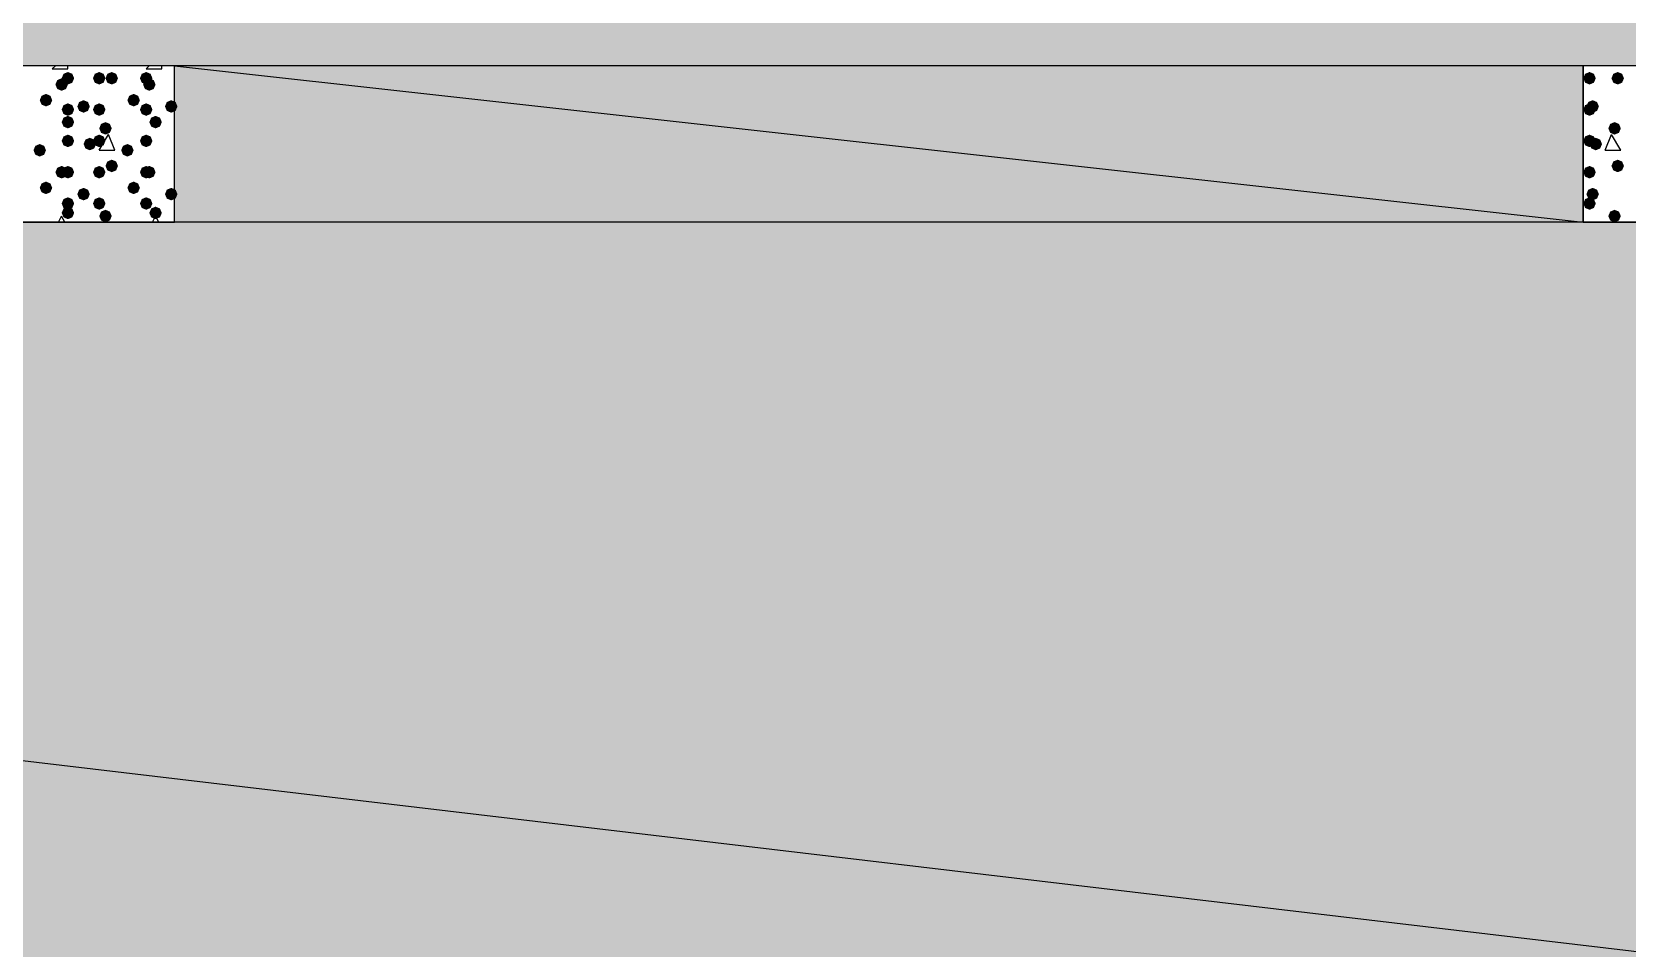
# Model space of a CAD drawing. Header units: millimetres. Extents: x 0 to 420, y 0 to 297.
# Drawn here: x 279.76 to 301.33, y 194.83 to 207.21 of the extents above; entities that cross this region are included whole.
import ezdxf

# ---------------------------------------------------------------- set-up
doc = ezdxf.new("R2010")
doc.units = ezdxf.units.MM
doc.layers.get('0').update_dxf_attribs({"linetype": 'CONTINUOUS'})

msp = doc.modelspace()

# ---------------------------------------------------------------- hatches: boundary and pattern name
at = {"true_color": 0x000008}
h = msp.add_hatch(color=0, dxfattribs=at)
h.paths.add_polyline_path([(379.518333, 225.806), (33.401, 225.806), (379.518333, 206.756)], flags=0)
h.paths.add_polyline_path([(33.401, 225.806), (379.518333, 206.756), (33.401, 206.756)], flags=0)
at = {"true_color": 0x000007}
for points in [[(280.331333, 206.586667), (280.306462, 206.526871), (280.246667, 206.502), (280.186871, 206.526871), (280.162, 206.586667), (280.186871, 206.646462), (280.246667, 206.671333), (280.306462, 206.646463)], [(280.754667, 206.586667), (280.729796, 206.526871), (280.67, 206.502), (280.610204, 206.526871), (280.585333, 206.586667), (280.610204, 206.646462), (280.67, 206.671333), (280.729796, 206.646463)], [(280.924, 206.586667), (280.899129, 206.526871), (280.839333, 206.502), (280.779538, 206.526871), (280.754667, 206.586667), (280.779537, 206.646462), (280.839333, 206.671333), (280.899129, 206.646463)], [(281.389667, 206.586667), (281.364796, 206.526871), (281.305, 206.502), (281.245204, 206.526871), (281.220333, 206.586667), (281.245204, 206.646462), (281.305, 206.671333), (281.364796, 206.646463)], [(300.905333, 206.586667), (300.880463, 206.526871), (300.820667, 206.502), (300.760871, 206.526871), (300.736, 206.586667), (300.760871, 206.646462), (300.820667, 206.671333), (300.880462, 206.646463)], [(301.286333, 206.586667), (301.261462, 206.526871), (301.201667, 206.502), (301.141871, 206.526871), (301.117, 206.586667), (301.141871, 206.646462), (301.201667, 206.671333), (301.261462, 206.646463)], [(280.246667, 206.502), (280.221796, 206.442204), (280.162, 206.417333), (280.102204, 206.442204), (280.077333, 206.502), (280.102204, 206.561796), (280.162, 206.586667), (280.221796, 206.561796)], [(281.432, 206.502), (281.407129, 206.442204), (281.347333, 206.417333), (281.287537, 206.442204), (281.262667, 206.502), (281.287537, 206.561796), (281.347333, 206.586667), (281.407129, 206.561796)], [(280.035, 206.290333), (280.010129, 206.230537), (279.950333, 206.205667), (279.890538, 206.230537), (279.865667, 206.290333), (279.890537, 206.350129), (279.950333, 206.375), (280.010129, 206.350129)], [(280.331333, 206.163333), (280.306462, 206.103537), (280.246667, 206.078667), (280.186871, 206.103537), (280.162, 206.163333), (280.186871, 206.223129), (280.246667, 206.248), (280.306462, 206.223129)], [(280.543, 206.205667), (280.518129, 206.145871), (280.458333, 206.121), (280.398537, 206.145871), (280.373667, 206.205667), (280.398537, 206.265462), (280.458333, 206.290333), (280.518129, 206.265463)], [(280.754667, 206.163333), (280.729796, 206.103537), (280.67, 206.078667), (280.610204, 206.103537), (280.585333, 206.163333), (280.610204, 206.223129), (280.67, 206.248), (280.729796, 206.223129)], [(281.220333, 206.290333), (281.195462, 206.230537), (281.135667, 206.205667), (281.075871, 206.230537), (281.051, 206.290333), (281.075871, 206.350129), (281.135667, 206.375), (281.195462, 206.350129)], [(281.389667, 206.163333), (281.364796, 206.103537), (281.305, 206.078667), (281.245204, 206.103537), (281.220333, 206.163333), (281.245204, 206.223129), (281.305, 206.248), (281.364796, 206.223129)], [(281.728333, 206.205667), (281.703463, 206.145871), (281.643667, 206.121), (281.583871, 206.145871), (281.559, 206.205667), (281.583871, 206.265462), (281.643667, 206.290333), (281.703462, 206.265463)], [(300.905333, 206.163333), (300.880463, 206.103537), (300.820667, 206.078667), (300.760871, 206.103537), (300.736, 206.163333), (300.760871, 206.223129), (300.820667, 206.248), (300.880462, 206.223129)], [(300.947667, 206.205667), (300.922796, 206.145871), (300.863, 206.121), (300.803204, 206.145871), (300.778333, 206.205667), (300.803204, 206.265462), (300.863, 206.290333), (300.922796, 206.265463)], [(280.331333, 205.994), (280.306462, 205.934204), (280.246667, 205.909333), (280.186871, 205.934204), (280.162, 205.994), (280.186871, 206.053796), (280.246667, 206.078667), (280.306462, 206.053796)], [(280.839333, 205.909333), (280.814462, 205.849538), (280.754667, 205.824667), (280.694871, 205.849538), (280.67, 205.909333), (280.694871, 205.969129), (280.754667, 205.994), (280.814462, 205.969129)], [(281.516667, 205.994), (281.491796, 205.934204), (281.432, 205.909333), (281.372204, 205.934204), (281.347333, 205.994), (281.372204, 206.053796), (281.432, 206.078667), (281.491796, 206.053796)], [(301.244, 205.909333), (301.219129, 205.849538), (301.159333, 205.824667), (301.099538, 205.849538), (301.074667, 205.909333), (301.099537, 205.969129), (301.159333, 205.994), (301.219129, 205.969129)], [(280.331333, 205.74), (280.306462, 205.680204), (280.246667, 205.655333), (280.186871, 205.680204), (280.162, 205.74), (280.186871, 205.799796), (280.246667, 205.824667), (280.306462, 205.799796)], [(280.627667, 205.697667), (280.602796, 205.637871), (280.543, 205.613), (280.483204, 205.637871), (280.458333, 205.697667), (280.483204, 205.757462), (280.543, 205.782333), (280.602796, 205.757463)], [(280.754667, 205.74), (280.729796, 205.680204), (280.67, 205.655333), (280.610204, 205.680204), (280.585333, 205.74), (280.610204, 205.799796), (280.67, 205.824667), (280.729796, 205.799796)], [(281.389667, 205.74), (281.364796, 205.680204), (281.305, 205.655333), (281.245204, 205.680204), (281.220333, 205.74), (281.245204, 205.799796), (281.305, 205.824667), (281.364796, 205.799796)], [(300.905333, 205.74), (300.880463, 205.680204), (300.820667, 205.655333), (300.760871, 205.680204), (300.736, 205.74), (300.760871, 205.799796), (300.820667, 205.824667), (300.880462, 205.799796)], [(300.99, 205.697667), (300.965129, 205.637871), (300.905333, 205.613), (300.845537, 205.637871), (300.820667, 205.697667), (300.845537, 205.757462), (300.905333, 205.782333), (300.965129, 205.757463)], [(279.950333, 205.613), (279.925462, 205.553204), (279.865667, 205.528333), (279.805871, 205.553204), (279.781, 205.613), (279.805871, 205.672796), (279.865667, 205.697667), (279.925462, 205.672796)], [(281.135667, 205.613), (281.110796, 205.553204), (281.051, 205.528333), (280.991204, 205.553204), (280.966333, 205.613), (280.991204, 205.672796), (281.051, 205.697667), (281.110796, 205.672796)], [(280.246667, 205.316667), (280.221796, 205.256871), (280.162, 205.232), (280.102204, 205.256871), (280.077333, 205.316667), (280.102204, 205.376462), (280.162, 205.401333), (280.221796, 205.376463)], [(280.331333, 205.316667), (280.306462, 205.256871), (280.246667, 205.232), (280.186871, 205.256871), (280.162, 205.316667), (280.186871, 205.376462), (280.246667, 205.401333), (280.306462, 205.376463)], [(280.754667, 205.316667), (280.729796, 205.256871), (280.67, 205.232), (280.610204, 205.256871), (280.585333, 205.316667), (280.610204, 205.376462), (280.67, 205.401333), (280.729796, 205.376463)], [(280.924, 205.401333), (280.899129, 205.341537), (280.839333, 205.316667), (280.779538, 205.341537), (280.754667, 205.401333), (280.779537, 205.461129), (280.839333, 205.486), (280.899129, 205.461129)], [(281.389667, 205.316667), (281.364796, 205.256871), (281.305, 205.232), (281.245204, 205.256871), (281.220333, 205.316667), (281.245204, 205.376462), (281.305, 205.401333), (281.364796, 205.376463)], [(281.432, 205.316667), (281.407129, 205.256871), (281.347333, 205.232), (281.287537, 205.256871), (281.262667, 205.316667), (281.287537, 205.376462), (281.347333, 205.401333), (281.407129, 205.376463)], [(300.905333, 205.316667), (300.880463, 205.256871), (300.820667, 205.232), (300.760871, 205.256871), (300.736, 205.316667), (300.760871, 205.376462), (300.820667, 205.401333), (300.880462, 205.376463)], [(301.286333, 205.401333), (301.261462, 205.341537), (301.201667, 205.316667), (301.141871, 205.341537), (301.117, 205.401333), (301.141871, 205.461129), (301.201667, 205.486), (301.261462, 205.461129)], [(280.035, 205.105), (280.010129, 205.045204), (279.950333, 205.020333), (279.890538, 205.045204), (279.865667, 205.105), (279.890537, 205.164796), (279.950333, 205.189667), (280.010129, 205.164796)], [(281.220333, 205.105), (281.195462, 205.045204), (281.135667, 205.020333), (281.075871, 205.045204), (281.051, 205.105), (281.075871, 205.164796), (281.135667, 205.189667), (281.195462, 205.164796)], [(280.331333, 204.893333), (280.306462, 204.833537), (280.246667, 204.808667), (280.186871, 204.833537), (280.162, 204.893333), (280.186871, 204.953129), (280.246667, 204.978), (280.306462, 204.953129)], [(280.543, 205.020333), (280.518129, 204.960537), (280.458333, 204.935667), (280.398537, 204.960537), (280.373667, 205.020333), (280.398537, 205.080129), (280.458333, 205.105), (280.518129, 205.080129)], [(280.754667, 204.893333), (280.729796, 204.833537), (280.67, 204.808667), (280.610204, 204.833537), (280.585333, 204.893333), (280.610204, 204.953129), (280.67, 204.978), (280.729796, 204.953129)], [(281.389667, 204.893333), (281.364796, 204.833537), (281.305, 204.808667), (281.245204, 204.833537), (281.220333, 204.893333), (281.245204, 204.953129), (281.305, 204.978), (281.364796, 204.953129)], [(281.728333, 205.020333), (281.703463, 204.960537), (281.643667, 204.935667), (281.583871, 204.960537), (281.559, 205.020333), (281.583871, 205.080129), (281.643667, 205.105), (281.703462, 205.080129)], [(300.905333, 204.893333), (300.880463, 204.833537), (300.820667, 204.808667), (300.760871, 204.833537), (300.736, 204.893333), (300.760871, 204.953129), (300.820667, 204.978), (300.880462, 204.953129)], [(300.947667, 205.020333), (300.922796, 204.960537), (300.863, 204.935667), (300.803204, 204.960537), (300.778333, 205.020333), (300.803204, 205.080129), (300.863, 205.105), (300.922796, 205.080129)], [(280.331333, 204.766333), (280.306462, 204.706537), (280.246667, 204.681667), (280.186871, 204.706537), (280.162, 204.766333), (280.186871, 204.826129), (280.246667, 204.851), (280.306462, 204.826129)], [(280.839333, 204.724), (280.814462, 204.664204), (280.754667, 204.639333), (280.694871, 204.664204), (280.67, 204.724), (280.694871, 204.783796), (280.754667, 204.808667), (280.814462, 204.783796)], [(281.516667, 204.766333), (281.491796, 204.706537), (281.432, 204.681667), (281.372204, 204.706537), (281.347333, 204.766333), (281.372204, 204.826129), (281.432, 204.851), (281.491796, 204.826129)], [(301.244, 204.724), (301.219129, 204.664204), (301.159333, 204.639333), (301.099538, 204.664204), (301.074667, 204.724), (301.099537, 204.783796), (301.159333, 204.808667), (301.219129, 204.783796)]]:
    msp.add_hatch(color=0, dxfattribs=at).paths.add_polyline_path(points, flags=0)
at = {"true_color": 0x000008}
h = msp.add_hatch(color=0, dxfattribs=at)
h.paths.add_polyline_path([(300.736, 206.756), (281.686, 206.756), (300.736, 204.639333)], flags=0)
h.paths.add_polyline_path([(281.686, 206.756), (300.736, 204.639333), (281.686, 204.639333)], flags=0)
h = msp.add_hatch(color=0, dxfattribs=at)
h.paths.add_polyline_path([(379.518333, 204.639333), (218.101333, 204.639333), (379.518333, 185.547)], flags=0)
h.paths.add_polyline_path([(218.101333, 204.639333), (379.518333, 185.547), (218.101333, 185.547)], flags=0)

# ---------------------------------------------------------------- linework, layer by layer
at = {"color": 0, "true_color": 0x000008}
for points in [[(33.401, 225.806), (379.518333, 206.756), (33.401, 206.756)], [(300.736, 206.756), (281.686, 206.756), (300.736, 204.639333)], [(281.686, 206.756), (300.736, 204.639333), (281.686, 204.639333)], [(379.518333, 204.639333), (218.101333, 204.639333), (379.518333, 185.547)], [(218.101333, 204.639333), (379.518333, 185.547), (218.101333, 185.547)]]:
    msp.add_lwpolyline(points, close=True, dxfattribs=at)
at = {"color": 0, "true_color": 0x000007}
for points in [[(279.569333, 206.756), (279.569333, 204.639333), (281.686, 204.639333), (281.686, 206.756)], [(300.736, 206.756), (300.736, 204.639333), (302.852667, 204.639333), (302.852667, 206.756)]]:
    msp.add_lwpolyline(points, close=True, dxfattribs=at)
for points in [[(280.035, 206.713667), (280.077333, 206.756)], [(280.035, 206.713667), (280.246667, 206.713667)], [(280.246667, 206.713667), (280.246667, 206.756)], [(281.305, 206.713667), (281.347333, 206.756)], [(281.305, 206.713667), (281.516667, 206.713667)], [(281.516667, 206.713667), (281.516667, 206.756)], [(280.67, 205.613), (280.797, 205.824667)], [(280.881667, 205.613), (280.797, 205.824667)], [(301.032333, 205.613), (301.117, 205.824667)], [(301.244, 205.613), (301.117, 205.824667)], [(280.67, 205.613), (280.881667, 205.613)], [(301.032333, 205.613), (301.244, 205.613)], [(280.119667, 204.639333), (280.162, 204.724)], [(280.204333, 204.639333), (280.162, 204.724)], [(281.389667, 204.639333), (281.432, 204.724)], [(281.474333, 204.639333), (281.432, 204.724)]]:
    msp.add_lwpolyline(points, dxfattribs=at)

doc.saveas('drawing.dxf')
